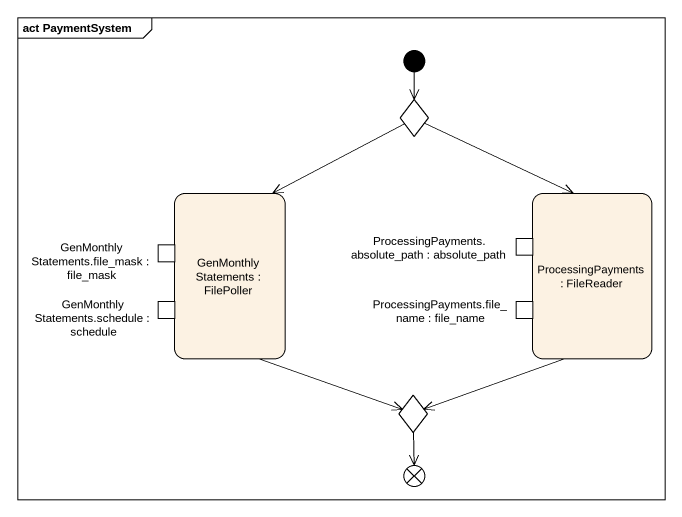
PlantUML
@startuml
mainframe act PaymentSystem
hide empty description
state choice1 <<choice>>
state "GenMonthly Statements : FilePoller" as GenMonthly_Statements {
  state "GenMonthly Statements.file_mask : file_mask" as GenMonthly_Statements_file <<inputPin>>
  state "GenMonthly Statements.schedule : schedule" as GenMonthly_Statements_2 <<inputPin>>
}
state "ProcessingPayments : FileReader" as ProcessingPayments {
  state "ProcessingPayments.absolute_path : absolute_path" as ProcessingPayments_absolute <<inputPin>>
  state "ProcessingPayments.file_name : file_name" as ProcessingPayments_file_name <<inputPin>>
}
state choice2 <<choice>>
state flowfinal1 <<end>>
[*] --> choice1
choice1 --> GenMonthly_Statements
choice1 --> ProcessingPayments
GenMonthly_Statements --> choice2
ProcessingPayments --> choice2
choice2 --> flowfinal1
@enduml
